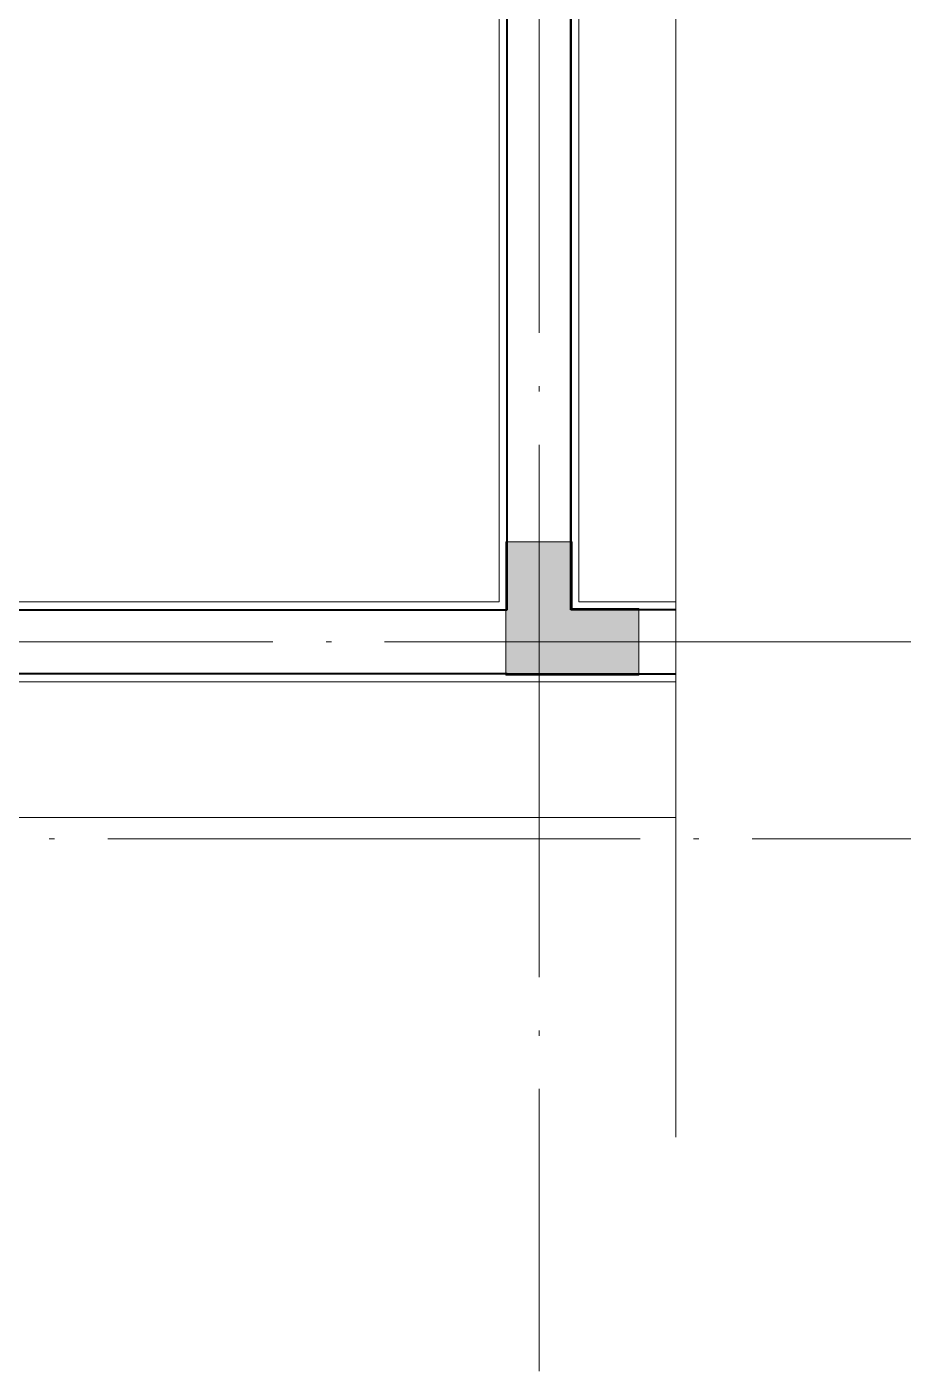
# Model space of a CAD drawing. Extents: x 577108 to 1042908, y 41950 to 81950.
# Drawn here: x 616635 to 619926, y 53126 to 58176 of the extents above; entities that cross this region are included whole.
import ezdxf

# ---------------------------------------------------------------- set-up
doc = ezdxf.new("R2010")
doc.units = 0
doc.header["$LTSCALE"] = 1000
doc.header["$MEASUREMENT"] = 0
doc.linetypes.add('DOTE', pattern=[2.42, 2, -0.2, 0.02, -0.2])
for name, color, linetype, lineweight in [('COLU', 2, 'CONTINUOUS', 5), ('DIM_SYMB', 3, 'CONTINUOUS', 15), ('DOTE', 1, 'DOTE', 0), ('hatch', 8, 'CONTINUOUS', 5), ('PM-fs', 8, 'CONTINUOUS', 0), ('wall', 2, 'CONTINUOUS', 40), ('粉刷', 4, 'CONTINUOUS', 5)]:
    doc.layers.add(name, color=color, linetype=linetype, lineweight=lineweight)

msp = doc.modelspace()

# ---------------------------------------------------------------- hatches: boundary and pattern name
at = {"layer": 'hatch'}
msp.add_hatch(color=256, dxfattribs=at).paths.add_polyline_path([(618933.4301, 55741.3111), (618933.4301, 55991.3111), (618683.4301, 55991.3111), (618683.4301, 56241.3111), (618433.4301, 56241.3111), (618433.4301, 55741.3111)])

# ---------------------------------------------------------------- linework, layer by layer
at = {"layer": 'COLU'}
msp.add_lwpolyline([(618933.4301, 55741.3111), (618933.4301, 55991.3111), (618683.4301, 55991.3111), (618683.4301, 56241.3111), (618433.4301, 56241.3111), (618433.4301, 55741.3111)], close=True, dxfattribs=at)
at = {"layer": 'DIM_SYMB'}
msp.add_lwpolyline([(619072.0147, 70081.873), (619072.0147, 62099.7534), (619177.0147, 62061.5365), (618967.0147, 62024.5079), (619072.0147, 61987.2534), (619072.0147, 54005.1338)], dxfattribs=at)
at = {"layer": 'DOTE'}
for p, q in [((618558.4301, 71126.3111), (618558.4301, 53126.3111)), ((615558.4301, 55866.3111), (620558.4301, 55866.3111)), ((583058.4301, 55126.3111), (620558.4301, 55126.3111))]:
    msp.add_line(p, q, dxfattribs=at)
at = {"layer": 'PM-fs'}
for p, q in [((618408.4301, 56016.3111), (618408.4301, 60716.3111)), ((618708.4301, 60716.3111), (618708.4301, 56016.3111)), ((615708.4301, 56016.3111), (618408.4301, 56016.3111)), ((618708.4301, 56016.3111), (619072.0147, 56016.3111)), ((618408.4301, 55716.3111), (615708.4301, 55716.3111)), ((619072.0147, 55716.3111), (618208.4301, 55716.3111))]:
    msp.add_line(p, q, dxfattribs=at)
at = {"layer": 'wall'}
for p, q in [((618438.4301, 55986.3111), (618438.4301, 69126.3111)), ((618678.4301, 68746.3111), (618678.4301, 55986.3111)), ((618678.4301, 55986.3111), (618678.4301, 60746.3111)), ((615678.4301, 55986.3111), (618438.4301, 55986.3111)), ((619072.0147, 55986.3111), (618678.4301, 55986.3111)), ((618438.4301, 55746.3111), (615678.4301, 55746.3111)), ((618438.4301, 55746.3111), (619072.0147, 55746.3111))]:
    msp.add_line(p, q, dxfattribs=at)
at = {"layer": '粉刷'}
msp.add_lwpolyline([(607898.43, 55376.3111), (607898.43, 55006.3111), (609838.4301, 55006.3111), (609838.4301, 54406.3111), (616278.4301, 54406.3111), (616278.4301, 55206.3111), (619072.0147, 55206.3111)], dxfattribs=at)

doc.saveas('drawing.dxf')
